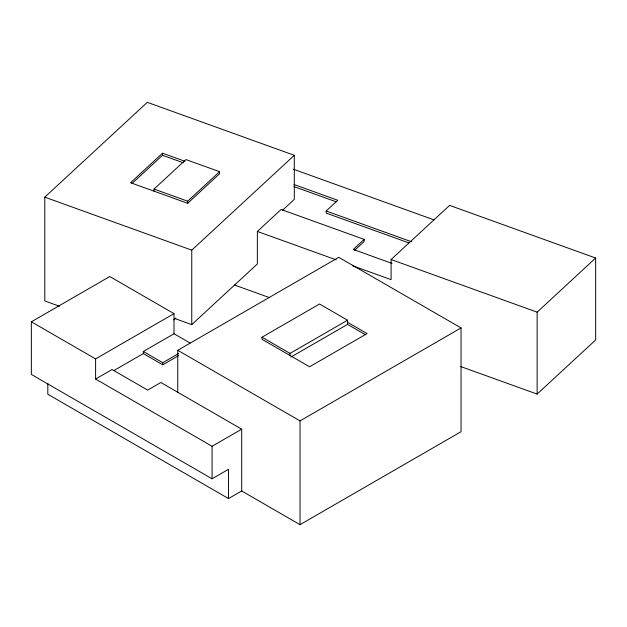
<?xml version="1.0" encoding="UTF-8"?>
<svg xmlns="http://www.w3.org/2000/svg" width="627" height="627" viewBox="0 0 627 627"><rect width="100%" height="100%" fill="white"/><g stroke="black" fill="none" stroke-linecap="round" stroke-linejoin="round"><path stroke-width="0.94" d="M59.487 306.25L44.776 300.952L44.776 197.168L147.306 102.334L294.298 155.308L294.298 199.378L282.503 210.288M185.036 161.327L162.495 153.2L130.581 182.716L187.669 203.289L219.575 173.773L219.575 171.68L185.945 159.564L154.03 189.072L154.03 191.164M131.999 183.499L162.495 155.292L162.495 153.2M187.669 203.289L187.669 201.196L219.575 171.68M174.353 318.359L191.76 324.629L191.76 250.142L294.298 155.308M191.76 324.629L257.36 263.959L257.36 231.449L281.115 209.473L364.169 239.404L364.169 241.497L354.663 250.291M173.75 319.942L175.889 317.96M408.843 242.884L326.181 213.094L326.181 211.001L337.773 200.279L294.008 184.503M364.169 239.404L353.307 249.452L392.008 263.403M352.625 265.777L391.091 279.642L391.091 259.515L449.614 205.39L595.65 258.026L595.65 339.952L537.127 394.077L460.782 366.568M537.127 394.077L537.127 312.152L595.65 258.026M177.762 392.267L177.762 350.289L338.776 257.329L461.049 327.921L461.049 431.705L300.035 524.666L241.693 490.98L228.526 498.575L228.526 469.286L212.075 478.785L31.35 374.444L31.35 321.808L109.756 276.538L174.008 313.633L174.008 333.76L143.317 351.481L143.317 353.573L113.746 370.643M31.35 321.808L95.602 358.903L174.008 313.633M95.602 358.903L95.602 379.029L112.061 369.53L147.682 390.096L160.841 382.494L241.693 429.174L241.693 490.98M143.317 351.481L162.746 362.704L178.632 353.534M143.317 353.573L162.746 364.796L178.632 355.627M347.554 322.286L367.101 333.572L309.589 366.771L262.008 339.301L262.008 337.208L319.511 304.001L347.554 320.193L347.554 324.378L290.889 357.092M262.008 337.208L290.042 353.393L347.554 320.193M95.602 379.029L212.075 446.275L241.693 429.174M177.762 350.289L300.035 420.882L461.049 327.921M293.303 169.18L433.986 219.881M294.008 186.595L335.954 201.714M326.181 211.001L411.602 241.787M162.495 155.292L183.233 162.769M391.091 259.515L537.127 312.152M154.03 189.072L187.669 201.196M257.36 231.449L336.135 259.837M44.776 197.168L191.76 250.142M234.522 285.019L269.469 297.613M347.554 324.378L365.47 334.724M174.008 333.76L190.114 343.055M228.526 498.575L47.809 394.242L47.809 383.497M300.035 420.882L300.035 524.666M290.042 353.393L290.042 355.485M212.075 446.275L212.075 478.785M162.746 362.704L162.746 364.796"/></g></svg>
